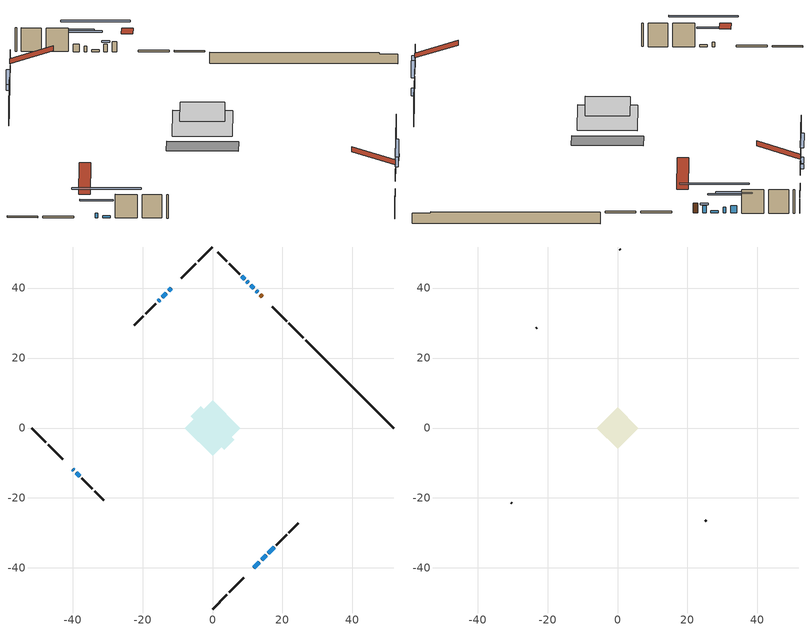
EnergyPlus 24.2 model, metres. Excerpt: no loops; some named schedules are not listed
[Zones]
conditioned space
 floor adiabatic (AdiabaticFloorConstruction): -7.97,0 0,7.97 7.97,0 0,-7.97 z3.05
 floor foundation (Slab1 construction): -6.28,3.32 -3.32,6.28 6.28,-3.32 3.32,-6.28 z-1.74
 wall outside (RimJoist1 construction): 0,-51.75 4.12,-47.63 / -51.75,0 -47.63,-4.12 / 0,51.75 -4.12,47.63 / 25.98,25.77 21.86,29.88 z0.61:0.91
 wall outside (RimJoist2 construction): 4.78,-46.97 8.92,-42.83 / -46.97,-4.78 -42.83,-8.92 / -4.78,46.97 -8.92,42.83 / 21.21,30.54 17.06,34.68 z0.61:0.91
 wall outside (AdiabaticWallConstruction 1): 14.22,37.53 13.62,38.13 z0.61:2.64
 wall outside (AdiabaticWallConstruction): 12.96,38.78 12.5,39.25 z0.61:2.14; 11.76,-39.99 13.4,-38.35 / 9.18,42.57 8.39,43.36 z0.61:2.13; -39.99,-11.76 -39.61,-12.14 z0.61:1.53; 14.05,-37.7 15.35,-36.4 / -15.09,36.66 -15.52,36.23 z0.61:2.64; 11.84,39.91 10.87,40.88 / -38.95,-12.79 -37.98,-13.77 z0.61:1.02; -11.76,39.99 -12.55,39.2 / 16,-35.75 17.58,-34.16 z0.61:1.73; -13.21,38.54 -14.43,37.32 z0.61:1.93; 10.21,41.54 9.83,41.92 z0.61:1.75
 wall outside (Wall1 construction): 18.24,-33.51 21.18,-30.56 / -37.33,-14.42 -34.38,-17.37 / -16.18,35.57 -19.12,32.63 / 7.73,44.02 4.79,46.96 z0.61:5.49
 wall outside (Wall2 construction): 21.84,-29.91 24.49,-27.25 / -33.72,-18.02 -31.07,-20.68 / -19.78,31.97 -22.43,29.32 / 4.13,47.62 1.48,50.27 z0.61:5.49
 wall foundation (FoundationWall1 construction): 26.64,25.11,-1.74 26.64,25.11,0.61 49.24,2.51,0.61 49.24,2.51,0.3 51.75,0,0.3 51.75,0,-1.74
 window (WindowConstruction): 12.96,38.78 12.5,39.25 z0.61:2.13
 window (WindowConstruction 7): 11.76,-39.99 13.4,-38.35 z0.61:2.13
 window (WindowConstruction 8): -39.99,-11.76 -39.61,-12.14 z0.61:1.52
 window (WindowConstruction 9): 14.05,-37.7 15.35,-36.4 z0.61:2.64
 window (WindowConstruction 10): 11.84,39.91 10.87,40.88 z0.61:1.02
 window (WindowConstruction 11): -38.95,-12.8 -37.98,-13.77 z0.61:1.02
 window (WindowConstruction 1): -11.76,39.99 -12.55,39.2 z0.61:1.73
 window (WindowConstruction 2): -13.21,38.54 -14.43,37.32 z0.61:1.93
 window (WindowConstruction 3): 16,-35.75 17.58,-34.16 z0.61:1.73
 window (WindowConstruction 4): 10.21,41.54 9.83,41.91 z0.61:1.75
 window (WindowConstruction 5): 9.18,42.57 8.39,43.36 z0.61:2.13
 window (WindowConstruction 6): -15.09,36.66 -15.52,36.23 z0.61:2.64
 door (Door): 14.22,37.53 13.62,38.13 z0.61:2.64
 ceiling adiabatic (AdiabaticFloorConstruction): 0,-7.97 7.97,0 0,7.97 -7.97,0 z3.05
attic - vented
 floor to conditioned space (Floor1 construction Reversed): -5.96,0 0,5.96 5.96,0 0,-5.96 z5.49
 wall outside (Wall3 construction): 25.15,-26.6 25.31,-26.43 / -30.42,-21.33 -30.25,-21.5 / -23.09,28.66 -23.25,28.5 / 0.82,50.93 0.66,51.09 z0.61:5.49
 roof outside (Roof1 construction): 11.1,-40.64,5.49 5.3,-34.84,8.22 3.77,-36.37,8.22 9.57,-42.17,5.49; -40.64,-11.1,5.49 -34.84,-5.3,8.22 -36.37,-3.77,8.22 -42.17,-9.57,5.49; -11.1,40.64,5.49 -5.3,34.84,8.22 -3.77,36.37,8.22 -9.57,42.17,5.49; 14.88,36.87,5.49 9.07,31.07,8.22 10.6,29.54,8.22 16.41,35.34,5.49
shading: 12.17,39.58 13.29,38.46 13.72,38.89 12.6,40.01 z2.59; 15.44,-36.3 9.71,-42.04 10.14,-42.47 15.88,-36.73 z5.03; -37.56,-14.19 -42.04,-9.71 -42.47,-10.14 -37.99,-14.62 z4.42; 17.39,-34.35 12,-39.75 12.43,-40.18 17.83,-34.78 z5.54; 6.73,45.02 15.97,35.77 16.41,36.2 7.16,45.45 z6.86; -33.85,-17.9 -43.09,-8.66 -43.52,-9.09 -34.28,-18.33 z6.86; -12.88,38.87 -11.44,40.31 -11.87,40.74 -13.31,39.3 z2.19; -14.76,36.99 -12.88,38.86 -13.31,39.3 -15.19,37.42 z2.39; 17.91,-33.84 15.68,-36.07 16.11,-36.5 18.34,-34.27 z2.19; 7.78,43.96 12.26,39.49 12.69,39.92 8.22,44.39 z4.65; 6.34,45.41 11.23,40.52 11.66,40.95 6.77,45.84 z5.03; -17.57,34.18 -13.04,38.71 -13.47,39.14 -18,34.61 z5.54
[Building]
Building 1: Terrain=Suburbs
[Site:Location]
Montreal Intl AP_QC: Latitude {deg}=45.47; Longitude {deg}=-73.74; Time Zone {hr}=-5; Elevation {m}=36; Keep Site Location Information=Yes
[Site:GroundTemperature:Shallow]
2.07863, -0.316383, -0.508184, 0.628371, 5.19101, 9.73239, 13.6695, 16.1636, 16.3755, 14.347, 10.5102, 6.10817
[Site:WaterMainsTemperature]
Calculation Method=Schedule; Temperature Schedule=mains temperature schedule
[Material] Roughness=Rough; Thermal Absorptance=0.9
Name | Thickness {m} | Conductivity {W/m-K} | Density {kg/m3} | Specific Heat {J/kg-K} | Solar Absorptance | Visible Absorptance
asphalt or fiberglass shingles | 0.00635 | 0.162714 | 1121.4 | 1465.45 | 0.4 | 0.4
ceiling loosefill ins | 0.169333 | 0.0480833 | 16.02 | 1046.75 | 0.7 | 0.7
ceiling stud and cavity | 0.1397 | 0.0769517 | 65.682 | 1177.47 | 0.7 | 0.7
concrete 4.0 in. | 0.1016 | 1.803125 | 2242.8 | 837.4 | 0.7 | 0.7
concrete 8.0 in. | 0.2032 | 1.803125 | 2242.8 | 837.4 | 0.7 | 0.7
door material | 0.04445 | 0.0451087 | 512.64 | 1214.23 | 0.7 | 0.7
exterior vertical ins | 0.0203957 | 0.029427 | 32.04 | 1214.23 | 0.7 | 0.7
floor covering | 0.0127 | 0.0433444 | 54.468 | 1339.84 | 0.6 | 0.6
floor rigid ins; wall rigid ins 1 | 0.512978 | 0.029427 | 32.04 | 1214.23 | 0.7 | 0.7
floor stud and cavity | 0.1397 | 1.75129 | 37.0049 | 1207.88 | 0.7 | 0.7
furniture material conditioned space 1 | 0.1524 | 0.115458 | 640.8 | 1214.23 | 0.6 | 0.6
gypsum board | 0.0127 | 0.160291 | 801 | 837.4 | 0.6 | 0.6
gypsum board 1 | 0.0127 | 0.160291 | 801 | 837.4 | 0.7 | 0.7
osb sheathing 0.5 in. | 0.0127 | 0.115458 | 512.64 | 1214.23 | 0.7 | 0.7
osb sheathing 0.75 in. | 0.01905 | 0.115458 | 512.64 | 1214.23 | 0.7 | 0.7
osb sheathing 2.0 in. | 0.0508 | 0.115458 | 512.64 | 1214.23 | 0.7 | 0.7
rim joist rigid ins; wall rigid ins | 0.051816 | 0.029427 | 32.04 | 1214.23 | 0.7 | 0.7
rim joist stud and cavity | 0.0508 | 0.0406006 | 125.044 | 1163.47 | 0.6 | 0.6
rim joist stud and cavity 1 | 0.0508 | 0.0402607 | 125.044 | 1163.47 | 0.6 | 0.6
wall stud and cavity | 0.1397 | 0.221619 | 139.0536 | 1170.24 | 0.7 | 0.7
wall stud and cavity 1 | 0.1397 | 0.22224 | 139.0536 | 1170.24 | 0.7 | 0.7
wall stud and cavity 2 | 0.0889 | 6.9971 | 50.32683 | 1063.81 | 0.6 | 0.6
wall stud and cavity 3 | 0.0889 | 0.380278 | 52.3479 | 1209.89 | 0.7 | 0.7
wall stud and cavity 4 | 0.0889 | 0.391764 | 83.0341 | 1211.67 | 0.7 | 0.7
wood siding | 0.0254 | 0.102417 | 544.68 | 1172.36 | 0.4 | 0.4
wood siding 1 | 0.00254 | 0.102417 | 544.68 | 1172.36 | 0.4 | 0.4
wood siding 2; wood siding 3; wood siding 4 | 0.0254 | 0.102417 | 544.68 | 1172.36 | 0.7 | 0.7
[WindowMaterial:SimpleGlazingSystem]
Name | U-Factor {W/m2-K} | Solar Heat Gain Coefficient
WindowMaterial | 1.8374 | 0.37
WindowMaterial 1 | 1.76643 | 0.39
WindowMaterial 2 | 1.6875 | 0.42
WindowMaterial 3 | 1.93052 | 0.33
WindowMaterial 4 | 1.726112 | 0.4
WindowMaterial 5 | 2.14288 | 0.27
WindowMaterial 6 | 1.64321 | 0.43
WindowMaterial 7 | 1.95948 | 0.32
WindowMaterial 8 | 1.79879 | 0.39
WindowMaterial 9 | 2.01512 | 0.31
[Construction]
AdiabaticFloorConstruction: floor stud and cavity, floor rigid ins, osb sheathing 0.75 in., floor covering
AdiabaticWallConstruction: wood siding 3, wall rigid ins 1, wall stud and cavity 3, gypsum board
AdiabaticWallConstruction 1: wood siding 4, wall rigid ins 1, wall stud and cavity 3, gypsum board
Door: door material
Floor1 construction Reversed: gypsum board, ceiling stud and cavity, ceiling loosefill ins
FoundationWall1 construction: concrete 8.0 in., gypsum board 1
furniture construction conditioned space 1: furniture material conditioned space 1
PartitionWallConstruction: gypsum board, wall stud and cavity 4, gypsum board
RimJoist1 construction: wood siding 2, rim joist rigid ins, osb sheathing 2.0 in., rim joist stud and cavity
RimJoist2 construction: wood siding 2, rim joist rigid ins, osb sheathing 2.0 in., rim joist stud and cavity 1
Roof1 construction: asphalt or fiberglass shingles
Slab1 construction: concrete 4.0 in.
Wall1 construction: wood siding, wall rigid ins, osb sheathing 0.5 in., wall stud and cavity, gypsum board
Wall2 construction: wood siding, wall rigid ins, osb sheathing 0.5 in., wall stud and cavity 1, gypsum board
Wall3 construction: wood siding 1, wall stud and cavity 2
WindowConstruction: WindowMaterial
WindowConstruction 1; WindowConstruction 3: WindowMaterial 1
WindowConstruction 10; WindowConstruction 11: WindowMaterial 9
WindowConstruction 2: WindowMaterial 2
WindowConstruction 4: WindowMaterial 3
WindowConstruction 5: WindowMaterial 4
WindowConstruction 6: WindowMaterial 5
WindowConstruction 7: WindowMaterial 6
WindowConstruction 8: WindowMaterial 7
WindowConstruction 9: WindowMaterial 8
[Zone] Multiplier=1; Part of Total Floor Area=Yes
Name | Volume {m3}
attic - vented | 31.5442
conditioned space | 457.4
[Space]
Name | Zone | Volume {m3}
attic - vented 1 | attic - vented | 31.5442
conditioned space 1 | conditioned space | 457.4
[ZoneInfiltration:EffectiveLeakageArea]
infil attic - vented 1: Zone or Space=attic - vented 1; Schedule=Always On Discrete; Effective Air Leakage Area {cm2}=2840.8; Stack Coefficient=0.000529387; Wind Coefficient=1.55456e-05
[ZoneMixing]
whole house fan mix: Zone or Space=attic - vented; Schedule=Always On Continuous; Design Flow Rate Calculation Method=Flow/Zone; Design Flow Rate {m3/s}=0; Source Zone or Space=conditioned space
[SurfaceProperty:ExposedFoundationPerimeter]
Slab1: Exposed Perimeter Calculation Method=TotalExposedPerimeter; Total Exposed Perimeter {m}=35.51
[InternalMass] Zone or ZoneList=conditioned space; Space or SpaceList=conditioned space 1
Name | Construction | Surface Area {m2}
furniture mass conditioned space 1 | furniture construction conditioned space 1 | 73.612
partition wall mass | PartitionWallConstruction | 184.03
[Lights]
interior lighting: Zone or ZoneList or Space or SpaceList=conditioned space 1; Schedule=interior lighting schedule; Design Level Calculation Method=LightingLevel; Lighting Level {W}=343.2; Return Air Fraction=0; Fraction Radiant=0.6; Fraction Visible=0.2; Fraction Replaceable=1
[People]
occupants: Zone or ZoneList or Space or SpaceList=conditioned space 1; Number of People Schedule=occupants schedule; Number of People Calculation Method=People; Number of People=3; Fraction Radiant=0.314171; Sensible Heat Fraction=0.56303; Activity Level Schedule=occupants activity schedule; Carbon Dioxide Generation Rate {m3/s-W}=0; Enable ASHRAE 55 Comfort Warnings=No; Mean Radiant Temperature Calculation Type=EnclosureAveraged
[ElectricEquipment] Zone or ZoneList or Space or SpaceList=conditioned space 1; Design Level Calculation Method=EquipmentLevel
Name | Schedule | Design Level {W} | Fraction Latent | Fraction Radiant | Fraction Lost
clothes dryer | clothes dryer schedule | 140.772 | 0.015 | 0.081 | 0.85
clothes washer | clothes washer schedule | 32.1985 | 0.03 | 0.162 | 0.7
cooking range | cooking range schedule | 215.147 | 0.08 | 0.432 | 0.2
dishwasher | dishwasher schedule | 66.8632 | 0.3 | 0.18 | 0.4
fridge | fridge schedule | 72.9452 | 0 | 0.6 | 0
mech vent bath fan 0 | mech vent bath fan 0 schedule | 50.2 | 0 | 0 | 1
mech vent house fan | mech vent house fan schedule | 18.16 | 0 | 0 | 0.5
mech vent house fan cfis | mech vent house fan cfis schedule | 0 | 0 | 0 | 0
mech vent range fan 0 | mech vent range fan 0 schedule | 57 | 0 | 0 | 1
misc plug loads | misc plug loads schedule | 494.7 | 0.045 | 0.513 | 0.1
whole house fan | Always On Discrete | 0 | 0 | 0 | 1
[OtherEquipment] Zone or ZoneList or Space or SpaceList=conditioned space 1; Design Level Calculation Method=EquipmentLevel
Name | Fuel Type | Schedule | Design Level {W} | Fraction Latent | Fraction Radiant | Fraction Lost
clothes dryer 1 | Electricity | clothes dryer schedule | 0 | 0.015 | 0.081 | 0.85
cooking range 1 | Electricity | cooking range schedule | 0 | 0.08 | 0.432 | 0.2
general water use latent | None | general water use schedule | 62.594 | 1 | 0 | 0
general water use sensible | None | general water use schedule | -61.6891 | 0 | 0.6 | 0
mech vent house fan latent load | None | Always On Discrete | 0 | 1 | 0 | 0
mech vent house fan sensible load | None | Always On Discrete | 0 | 0 | 0 | 0
water heater energy adjustment1 | Electricity | Always On Discrete | 0.01 | 0 | 0 | 1
[ZoneInfiltration:DesignFlowRate] Zone or ZoneList or Space or SpaceList=conditioned space 1; Schedule=Always On Discrete; Design Flow Rate Calculation Method=Flow/Zone; Design Flow Rate {m3/s}=0
infil flow; natural vent flow; whole house fan flow
[Foundation:Kiva]
Foundation Kiva 1: Initial Indoor Air Temperature {C}=18; Wall Height Above Grade {m}=0.609996; Wall Depth Below Slab {m}=0.2032; Custom Block Material Name 1=exterior vertical ins; Custom Block Depth 1 {m}=2.350008; Custom Block X Position 1 {m}=0.2159; Custom Block Z Position 1 {m}=0
[Foundation:Kiva:Settings]
Soil Conductivity {W/m-K}=0.849921; Soil Density {kg/m3}=1842.3; Soil Specific Heat {J/kg-K}=418.7; Ground Solar Absorptivity=0.9; Ground Thermal Absorptivity=0.9; Ground Surface Roughness {m}=0.03; Far-Field Width {m}=40; Deep-Ground Boundary Condition=ZeroFlux; Deep-Ground Depth {m}=40; Minimum Cell Dimension {m}=0.2; Maximum Cell Growth Coefficient=3; Simulation Timestep=Timestep
[Exterior:Lights]
exterior lighting: Schedule=exterior lighting schedule; Design Level {W}=75.6
[Schedule:Constant]
Name | Hourly Value
Always On Continuous; mech vent house fan schedule; mech vent house fan cfis schedule; Always On Discrete | 1
occupants activity schedule | 117.228
fridge schedule | 0
[Schedule:Week:Daily]
interior lighting schedule Week Rule - Jan1-Jan27: interior lighting schedule day, interior lighting schedule day, interior lighting schedule day, interior lighting schedule day, interior lighting schedule day, interior lighting schedule day, interior lighting schedule day, interior lighting schedule default day, interior lighting schedule default day, interior lighting schedule default day, interior lighting schedule default day, interior lighting schedule default day
interior lighting schedule Week Rule - Jan28-Feb3: interior lighting schedule day, interior lighting schedule day, interior lighting schedule day, interior lighting schedule day, interior lighting schedule day 1, interior lighting schedule day 1, interior lighting schedule day 1, interior lighting schedule default day, interior lighting schedule default day, interior lighting schedule default day, interior lighting schedule default day, interior lighting schedule default day
interior lighting schedule Week Rule - Feb4-Feb24: interior lighting schedule day 1, interior lighting schedule day 1, interior lighting schedule day 1, interior lighting schedule day 1, interior lighting schedule day 1, interior lighting schedule day 1, interior lighting schedule day 1, interior lighting schedule default day, interior lighting schedule default day, interior lighting schedule default day, interior lighting schedule default day, interior lighting schedule default day
interior lighting schedule Week Rule - Feb25-Mar3: interior lighting schedule day 1, interior lighting schedule day 1, interior lighting schedule day 1, interior lighting schedule day 1, interior lighting schedule day 2, interior lighting schedule day 2, interior lighting schedule day 2, interior lighting schedule default day, interior lighting schedule default day, interior lighting schedule default day, interior lighting schedule default day, interior lighting schedule default day
interior lighting schedule Week Rule - Mar4-Mar31: interior lighting schedule day 2, interior lighting schedule day 2, interior lighting schedule day 2, interior lighting schedule day 2, interior lighting schedule day 2, interior lighting schedule day 2, interior lighting schedule day 2, interior lighting schedule default day, interior lighting schedule default day, interior lighting schedule default day, interior lighting schedule default day, interior lighting schedule default day
interior lighting schedule Week Rule - Apr1-Apr28: interior lighting schedule day 3, interior lighting schedule day 3, interior lighting schedule day 3, interior lighting schedule day 3, interior lighting schedule day 3, interior lighting schedule day 3, interior lighting schedule day 3, interior lighting schedule default day, interior lighting schedule default day, interior lighting schedule default day, interior lighting schedule default day, interior lighting schedule default day
interior lighting schedule Week Rule - Apr29-May5: interior lighting schedule day 3, interior lighting schedule day 3, interior lighting schedule day 4, interior lighting schedule day 4, interior lighting schedule day 4, interior lighting schedule day 4, interior lighting schedule day 4, interior lighting schedule default day, interior lighting schedule default day, interior lighting schedule default day, interior lighting schedule default day, interior lighting schedule default day
interior lighting schedule Week Rule - May6-May26: interior lighting schedule day 4, interior lighting schedule day 4, interior lighting schedule day 4, interior lighting schedule day 4, interior lighting schedule day 4, interior lighting schedule day 4, interior lighting schedule day 4, interior lighting schedule default day, interior lighting schedule default day, interior lighting schedule default day, interior lighting schedule default day, interior lighting schedule default day
interior lighting schedule Week Rule - May27-Jun2: interior lighting schedule day 4, interior lighting schedule day 4, interior lighting schedule day 4, interior lighting schedule day 4, interior lighting schedule day 4, interior lighting schedule day 5, interior lighting schedule day 5, interior lighting schedule default day, interior lighting schedule default day, interior lighting schedule default day, interior lighting schedule default day, interior lighting schedule default day
interior lighting schedule Week Rule - Jun3-Jun30: interior lighting schedule day 5, interior lighting schedule day 5, interior lighting schedule day 5, interior lighting schedule day 5, interior lighting schedule day 5, interior lighting schedule day 5, interior lighting schedule day 5, interior lighting schedule default day, interior lighting schedule default day, interior lighting schedule default day, interior lighting schedule default day, interior lighting schedule default day
interior lighting schedule Week Rule - Jul1-Jul28: interior lighting schedule day 6, interior lighting schedule day 6, interior lighting schedule day 6, interior lighting schedule day 6, interior lighting schedule day 6, interior lighting schedule day 6, interior lighting schedule day 6, interior lighting schedule default day, interior lighting schedule default day, interior lighting schedule default day, interior lighting schedule default day, interior lighting schedule default day
interior lighting schedule Week Rule - Jul29-Aug4: interior lighting schedule day 6, interior lighting schedule day 6, interior lighting schedule day 6, interior lighting schedule day 7, interior lighting schedule day 7, interior lighting schedule day 7, interior lighting schedule day 7, interior lighting schedule default day, interior lighting schedule default day, interior lighting schedule default day, interior lighting schedule default day, interior lighting schedule default day
interior lighting schedule Week Rule - Aug5-Aug25: interior lighting schedule day 7, interior lighting schedule day 7, interior lighting schedule day 7, interior lighting schedule day 7, interior lighting schedule day 7, interior lighting schedule day 7, interior lighting schedule day 7, interior lighting schedule default day, interior lighting schedule default day, interior lighting schedule default day, interior lighting schedule default day, interior lighting schedule default day
interior lighting schedule Week Rule - Aug26-Sep1: interior lighting schedule day 7, interior lighting schedule day 7, interior lighting schedule day 7, interior lighting schedule day 7, interior lighting schedule day 7, interior lighting schedule day 7, interior lighting schedule day 8, interior lighting schedule default day, interior lighting schedule default day, interior lighting schedule default day, interior lighting schedule default day, interior lighting schedule default day
interior lighting schedule Week Rule - Sep2-Sep29: interior lighting schedule day 8, interior lighting schedule day 8, interior lighting schedule day 8, interior lighting schedule day 8, interior lighting schedule day 8, interior lighting schedule day 8, interior lighting schedule day 8, interior lighting schedule default day, interior lighting schedule default day, interior lighting schedule default day, interior lighting schedule default day, interior lighting schedule default day
interior lighting schedule Week Rule - Sep30-Oct6: interior lighting schedule day 8, interior lighting schedule day 9, interior lighting schedule day 9, interior lighting schedule day 9, interior lighting schedule day 9, interior lighting schedule day 9, interior lighting schedule day 9, interior lighting schedule default day, interior lighting schedule default day, interior lighting schedule default day, interior lighting schedule default day, interior lighting schedule default day
interior lighting schedule Week Rule - Oct7-Oct27: interior lighting schedule day 9, interior lighting schedule day 9, interior lighting schedule day 9, interior lighting schedule day 9, interior lighting schedule day 9, interior lighting schedule day 9, interior lighting schedule day 9, interior lighting schedule default day, interior lighting schedule default day, interior lighting schedule default day, interior lighting schedule default day, interior lighting schedule default day
interior lighting schedule Week Rule - Oct28-Nov3: interior lighting schedule day 9, interior lighting schedule day 9, interior lighting schedule day 9, interior lighting schedule day 9, interior lighting schedule day 10, interior lighting schedule day 10, interior lighting schedule day 10, interior lighting schedule default day, interior lighting schedule default day, interior lighting schedule default day, interior lighting schedule default day, interior lighting schedule default day
interior lighting schedule Week Rule - Nov4-Nov24: interior lighting schedule day 10, interior lighting schedule day 10, interior lighting schedule day 10, interior lighting schedule day 10, interior lighting schedule day 10, interior lighting schedule day 10, interior lighting schedule day 10, interior lighting schedule default day, interior lighting schedule default day, interior lighting schedule default day, interior lighting schedule default day, interior lighting schedule default day
interior lighting schedule Week Rule - Nov25-Dec1: interior lighting schedule day 10, interior lighting schedule day 10, interior lighting schedule day 10, interior lighting schedule day 10, interior lighting schedule day 10, interior lighting schedule day 10, interior lighting schedule day 11, interior lighting schedule default day, interior lighting schedule default day, interior lighting schedule default day, interior lighting schedule default day, interior lighting schedule default day
interior lighting schedule Week Rule - Dec2-Dec31: interior lighting schedule day 11, interior lighting schedule day 11, interior lighting schedule day 11, interior lighting schedule day 11, interior lighting schedule day 11, interior lighting schedule day 11, interior lighting schedule day 11, interior lighting schedule default day, interior lighting schedule default day, interior lighting schedule default day, interior lighting schedule default day, interior lighting schedule default day
occupants schedule Week Rule - Jan1-Dec31: occupants schedule day, occupants schedule day, occupants schedule day, occupants schedule day, occupants schedule day, occupants schedule day, occupants schedule day, occupants schedule default day, occupants schedule default day, occupants schedule default day, occupants schedule default day, occupants schedule default day
clothes dryer schedule Week Rule - Jan1-Dec31: clothes dryer schedule day, clothes dryer schedule day, clothes dryer schedule day, clothes dryer schedule day, clothes dryer schedule day, clothes dryer schedule day, clothes dryer schedule day, clothes dryer schedule default day, clothes dryer schedule default day, clothes dryer schedule default day, clothes dryer schedule default day, clothes dryer schedule default day
clothes washer schedule Week Rule - Jan1-Dec31: clothes washer schedule day, clothes washer schedule day, clothes washer schedule day, clothes washer schedule day, clothes washer schedule day, clothes washer schedule day, clothes washer schedule day, clothes washer schedule default day, clothes washer schedule default day, clothes washer schedule default day, clothes washer schedule default day, clothes washer schedule default day
cooking range schedule Week Rule - Jan1-Dec31: cooking range schedule day, cooking range schedule day, cooking range schedule day, cooking range schedule day, cooking range schedule day, cooking range schedule day, cooking range schedule day, cooking range schedule default day, cooking range schedule default day, cooking range schedule default day, cooking range schedule default day, cooking range schedule default day
dishwasher schedule Week Rule - Jan1-Dec31: dishwasher schedule day, dishwasher schedule day, dishwasher schedule day, dishwasher schedule day, dishwasher schedule day, dishwasher schedule day, dishwasher schedule day, dishwasher schedule default day, dishwasher schedule default day, dishwasher schedule default day, dishwasher schedule default day, dishwasher schedule default day
mech vent bath fan 0 schedule Week Rule - Jan1-Dec31: mech vent bath fan 0 schedule day, mech vent bath fan 0 schedule day, mech vent bath fan 0 schedule day, mech vent bath fan 0 schedule day, mech vent bath fan 0 schedule day, mech vent bath fan 0 schedule day, mech vent bath fan 0 schedule day, mech vent bath fan 0 schedule default day, mech vent bath fan 0 schedule default day, mech vent bath fan 0 schedule default day, mech vent bath fan 0 schedule default day, mech vent bath fan 0 schedule default day
mech vent range fan 0 schedule Week Rule - Jan1-Dec31: mech vent range fan 0 schedule day, mech vent range fan 0 schedule day, mech vent range fan 0 schedule day, mech vent range fan 0 schedule day, mech vent range fan 0 schedule day, mech vent range fan 0 schedule day, mech vent range fan 0 schedule day, mech vent range fan 0 schedule default day, mech vent range fan 0 schedule default day, mech vent range fan 0 schedule default day, mech vent range fan 0 schedule default day, mech vent range fan 0 schedule default day
misc plug loads schedule Week Rule - Jan1-Dec31: misc plug loads schedule day, misc plug loads schedule day, misc plug loads schedule day, misc plug loads schedule day, misc plug loads schedule day, misc plug loads schedule day, misc plug loads schedule day, misc plug loads schedule default day, misc plug loads schedule default day, misc plug loads schedule default day, misc plug loads schedule default day, misc plug loads schedule default day
general water use schedule Week Rule - Jan1-Dec31: general water use schedule day, general water use schedule day, general water use schedule day, general water use schedule day, general water use schedule day, general water use schedule day, general water use schedule day, general water use schedule default day, general water use schedule default day, general water use schedule default day, general water use schedule default day, general water use schedule default day
exterior lighting schedule Week Rule - Jan1-Jan27: exterior lighting schedule day, exterior lighting schedule day, exterior lighting schedule day, exterior lighting schedule day, exterior lighting schedule day, exterior lighting schedule day, exterior lighting schedule day, exterior lighting schedule default day, exterior lighting schedule default day, exterior lighting schedule default day, exterior lighting schedule default day, exterior lighting schedule default day
exterior lighting schedule Week Rule - Jan28-Feb3: exterior lighting schedule day, exterior lighting schedule day, exterior lighting schedule day, exterior lighting schedule day, exterior lighting schedule day 1, exterior lighting schedule day 1, exterior lighting schedule day 1, exterior lighting schedule default day, exterior lighting schedule default day, exterior lighting schedule default day, exterior lighting schedule default day, exterior lighting schedule default day
exterior lighting schedule Week Rule - Feb4-Feb24: exterior lighting schedule day 1, exterior lighting schedule day 1, exterior lighting schedule day 1, exterior lighting schedule day 1, exterior lighting schedule day 1, exterior lighting schedule day 1, exterior lighting schedule day 1, exterior lighting schedule default day, exterior lighting schedule default day, exterior lighting schedule default day, exterior lighting schedule default day, exterior lighting schedule default day
exterior lighting schedule Week Rule - Feb25-Mar3: exterior lighting schedule day 1, exterior lighting schedule day 1, exterior lighting schedule day 1, exterior lighting schedule day 1, exterior lighting schedule day 2, exterior lighting schedule day 2, exterior lighting schedule day 2, exterior lighting schedule default day, exterior lighting schedule default day, exterior lighting schedule default day, exterior lighting schedule default day, exterior lighting schedule default day
exterior lighting schedule Week Rule - Mar4-Mar31: exterior lighting schedule day 2, exterior lighting schedule day 2, exterior lighting schedule day 2, exterior lighting schedule day 2, exterior lighting schedule day 2, exterior lighting schedule day 2, exterior lighting schedule day 2, exterior lighting schedule default day, exterior lighting schedule default day, exterior lighting schedule default day, exterior lighting schedule default day, exterior lighting schedule default day
exterior lighting schedule Week Rule - Apr1-Apr28: exterior lighting schedule day 3, exterior lighting schedule day 3, exterior lighting schedule day 3, exterior lighting schedule day 3, exterior lighting schedule day 3, exterior lighting schedule day 3, exterior lighting schedule day 3, exterior lighting schedule default day, exterior lighting schedule default day, exterior lighting schedule default day, exterior lighting schedule default day, exterior lighting schedule default day
exterior lighting schedule Week Rule - Apr29-May5: exterior lighting schedule day 3, exterior lighting schedule day 3, exterior lighting schedule day 4, exterior lighting schedule day 4, exterior lighting schedule day 4, exterior lighting schedule day 4, exterior lighting schedule day 4, exterior lighting schedule default day, exterior lighting schedule default day, exterior lighting schedule default day, exterior lighting schedule default day, exterior lighting schedule default day
exterior lighting schedule Week Rule - May6-May26: exterior lighting schedule day 4, exterior lighting schedule day 4, exterior lighting schedule day 4, exterior lighting schedule day 4, exterior lighting schedule day 4, exterior lighting schedule day 4, exterior lighting schedule day 4, exterior lighting schedule default day, exterior lighting schedule default day, exterior lighting schedule default day, exterior lighting schedule default day, exterior lighting schedule default day
exterior lighting schedule Week Rule - May27-Jun2: exterior lighting schedule day 4, exterior lighting schedule day 4, exterior lighting schedule day 4, exterior lighting schedule day 4, exterior lighting schedule day 4, exterior lighting schedule day 5, exterior lighting schedule day 5, exterior lighting schedule default day, exterior lighting schedule default day, exterior lighting schedule default day, exterior lighting schedule default day, exterior lighting schedule default day
exterior lighting schedule Week Rule - Jun3-Jun30: exterior lighting schedule day 5, exterior lighting schedule day 5, exterior lighting schedule day 5, exterior lighting schedule day 5, exterior lighting schedule day 5, exterior lighting schedule day 5, exterior lighting schedule day 5, exterior lighting schedule default day, exterior lighting schedule default day, exterior lighting schedule default day, exterior lighting schedule default day, exterior lighting schedule default day
exterior lighting schedule Week Rule - Jul1-Jul28: exterior lighting schedule day 6, exterior lighting schedule day 6, exterior lighting schedule day 6, exterior lighting schedule day 6, exterior lighting schedule day 6, exterior lighting schedule day 6, exterior lighting schedule day 6, exterior lighting schedule default day, exterior lighting schedule default day, exterior lighting schedule default day, exterior lighting schedule default day, exterior lighting schedule default day
exterior lighting schedule Week Rule - Jul29-Aug4: exterior lighting schedule day 6, exterior lighting schedule day 6, exterior lighting schedule day 6, exterior lighting schedule day 7, exterior lighting schedule day 7, exterior lighting schedule day 7, exterior lighting schedule day 7, exterior lighting schedule default day, exterior lighting schedule default day, exterior lighting schedule default day, exterior lighting schedule default day, exterior lighting schedule default day
exterior lighting schedule Week Rule - Aug5-Aug25: exterior lighting schedule day 7, exterior lighting schedule day 7, exterior lighting schedule day 7, exterior lighting schedule day 7, exterior lighting schedule day 7, exterior lighting schedule day 7, exterior lighting schedule day 7, exterior lighting schedule default day, exterior lighting schedule default day, exterior lighting schedule default day, exterior lighting schedule default day, exterior lighting schedule default day
exterior lighting schedule Week Rule - Aug26-Sep1: exterior lighting schedule day 7, exterior lighting schedule day 7, exterior lighting schedule day 7, exterior lighting schedule day 7, exterior lighting schedule day 7, exterior lighting schedule day 7, exterior lighting schedule day 8, exterior lighting schedule default day, exterior lighting schedule default day, exterior lighting schedule default day, exterior lighting schedule default day, exterior lighting schedule default day
exterior lighting schedule Week Rule - Sep2-Sep29: exterior lighting schedule day 8, exterior lighting schedule day 8, exterior lighting schedule day 8, exterior lighting schedule day 8, exterior lighting schedule day 8, exterior lighting schedule day 8, exterior lighting schedule day 8, exterior lighting schedule default day, exterior lighting schedule default day, exterior lighting schedule default day, exterior lighting schedule default day, exterior lighting schedule default day
exterior lighting schedule Week Rule - Sep30-Oct6: exterior lighting schedule day 8, exterior lighting schedule day 9, exterior lighting schedule day 9, exterior lighting schedule day 9, exterior lighting schedule day 9, exterior lighting schedule day 9, exterior lighting schedule day 9, exterior lighting schedule default day, exterior lighting schedule default day, exterior lighting schedule default day, exterior lighting schedule default day, exterior lighting schedule default day
exterior lighting schedule Week Rule - Oct7-Oct27: exterior lighting schedule day 9, exterior lighting schedule day 9, exterior lighting schedule day 9, exterior lighting schedule day 9, exterior lighting schedule day 9, exterior lighting schedule day 9, exterior lighting schedule day 9, exterior lighting schedule default day, exterior lighting schedule default day, exterior lighting schedule default day, exterior lighting schedule default day, exterior lighting schedule default day
[Schedule:Year]
interior lighting schedule: interior lighting schedule Week Rule - Jan1-Jan27, 1, 1, 1, 27, interior lighting schedule Week Rule - Jan28-Feb3, 1, 28, 2, 3, interior lighting schedule Week Rule - Feb4-Feb24, 2, 4, 2, 24, interior lighting schedule Week Rule - Feb25-Mar3, 2, 25, 3, 3, interior lighting schedule Week Rule - Mar4-Mar31, 3, 4, 3, 31, interior lighting schedule Week Rule - Apr1-Apr28, 4, 1, 4, 28, interior lighting schedule Week Rule - Apr29-May5, 4, 29, 5, 5, interior lighting schedule Week Rule - May6-May26, 5, 6, 5, 26, interior lighting schedule Week Rule - May27-Jun2, 5, 27, 6, 2, interior lighting schedule Week Rule - Jun3-Jun30, 6, 3, 6, 30, interior lighting schedule Week Rule - Jul1-Jul28, 7, 1, 7, 28, interior lighting schedule Week Rule - Jul29-Aug4, 7, 29, 8, 4, interior lighting schedule Week Rule - Aug5-Aug25, 8, 5, 8, 25, interior lighting schedule Week Rule - Aug26-Sep1, 8, 26, 9, 1, interior lighting schedule Week Rule - Sep2-Sep29, 9, 2, 9, 29, interior lighting schedule Week Rule - Sep30-Oct6, 9, 30, 10, 6, interior lighting schedule Week Rule - Oct7-Oct27, 10, 7, 10, 27, interior lighting schedule Week Rule - Oct28-Nov3, 10, 28, 11, 3, interior lighting schedule Week Rule - Nov4-Nov24, 11, 4, 11, 24, interior lighting schedule Week Rule - Nov25-Dec1, 11, 25, 12, 1, interior lighting schedule Week Rule - Dec2-Dec31, 12, 2, 12, 31
occupants schedule: occupants schedule Week Rule - Jan1-Dec31, 1, 1, 12, 31
clothes dryer schedule: clothes dryer schedule Week Rule - Jan1-Dec31, 1, 1, 12, 31
clothes washer schedule: clothes washer schedule Week Rule - Jan1-Dec31, 1, 1, 12, 31
cooking range schedule: cooking range schedule Week Rule - Jan1-Dec31, 1, 1, 12, 31
dishwasher schedule: dishwasher schedule Week Rule - Jan1-Dec31, 1, 1, 12, 31
mech vent bath fan 0 schedule: mech vent bath fan 0 schedule Week Rule - Jan1-Dec31, 1, 1, 12, 31
mech vent range fan 0 schedule: mech vent range fan 0 schedule Week Rule - Jan1-Dec31, 1, 1, 12, 31
misc plug loads schedule: misc plug loads schedule Week Rule - Jan1-Dec31, 1, 1, 12, 31
general water use schedule: general water use schedule Week Rule - Jan1-Dec31, 1, 1, 12, 31
exterior lighting schedule: exterior lighting schedule Week Rule - Jan1-Jan27, 1, 1, 1, 27, exterior lighting schedule Week Rule - Jan28-Feb3, 1, 28, 2, 3, exterior lighting schedule Week Rule - Feb4-Feb24, 2, 4, 2, 24, exterior lighting schedule Week Rule - Feb25-Mar3, 2, 25, 3, 3, exterior lighting schedule Week Rule - Mar4-Mar31, 3, 4, 3, 31, exterior lighting schedule Week Rule - Apr1-Apr28, 4, 1, 4, 28, exterior lighting schedule Week Rule - Apr29-May5, 4, 29, 5, 5, exterior lighting schedule Week Rule - May6-May26, 5, 6, 5, 26, exterior lighting schedule Week Rule - May27-Jun2, 5, 27, 6, 2, exterior lighting schedule Week Rule - Jun3-Jun30, 6, 3, 6, 30, exterior lighting schedule Week Rule - Jul1-Jul28, 7, 1, 7, 28, exterior lighting schedule Week Rule - Jul29-Aug4, 7, 29, 8, 4, exterior lighting schedule Week Rule - Aug5-Aug25, 8, 5, 8, 25, exterior lighting schedule Week Rule - Aug26-Sep1, 8, 26, 9, 1, exterior lighting schedule Week Rule - Sep2-Sep29, 9, 2, 9, 29, exterior lighting schedule Week Rule - Sep30-Oct6, 9, 30, 10, 6, exterior lighting schedule Week Rule - Oct7-Oct27, 10, 7, 10, 27, exterior lighting schedule Week Rule - Oct28-Nov3, 10, 28, 11, 3, exterior lighting schedule Week Rule - Nov4-Nov24, 11, 4, 11, 24, exterior lighting schedule Week Rule - Nov25-Dec1, 11, 25, 12, 1, exterior lighting schedule Week Rule - Dec2-Dec31, 12, 2, 12, 31
[Schedule:Compact]
mains temperature schedule: Through: 01/01, For: AllDays, Until: 24:00, 6.56833, Through: 01/02, For: AllDays, Until: 24:00, 6.48722, Through: 01/03, For: AllDays, Until: 24:00, 6.40722, Through: 01/04, For: AllDays, Until: 24:00, 6.32889, Through: 01/05, For: AllDays, Until: 24:00, 6.25167, Through: 01/06, For: AllDays, Until: 24:00, 6.17611, Through: 01/07, For: AllDays, Until: 24:00, 6.10222, Through: 01/08, For: AllDays, Until: 24:00, 6.02944, Through: 01/09, For: AllDays, Until: 24:00, 5.95833, Through: 01/10, For: AllDays, Until: 24:00, 5.88889, Through: 01/11, For: AllDays, Until: 24:00, 5.82056, Through: 01/12, For: AllDays, Until: 24:00, 5.75444, Through: 01/13, For: AllDays, Until: 24:00, 5.68944, Through: 01/14, For: AllDays, Until: 24:00, 5.62611, Through: 01/15, For: AllDays, Until: 24:00, 5.56444, Through: 01/16, For: AllDays, Until: 24:00, 5.50444, Through: 01/17, For: AllDays, Until: 24:00, 5.44611, Through: 01/18, For: AllDays, Until: 24:00, 5.38944, Through: 01/19, For: AllDays, Until: 24:00, 5.33389, Through: 01/20, For: AllDays, Until: 24:00, 5.28111, Through: 01/21, For: AllDays, Until: 24:00, 5.22944, Through: 01/22, For: AllDays, Until: 24:00, 5.17944, Through: 01/23, For: AllDays, Until: 24:00, 5.13111, Through: 01/24, For: AllDays, Until: 24:00, 5.085, Through: 01/25, For: AllDays, Until: 24:00, 5.04056, Through: 01/26, For: AllDays, Until: 24:00, 4.99778, Through: 01/27, For: AllDays, Until: 24:00, 4.95667, Through: 01/28, For: AllDays, Until: 24:00, 4.91778, Through: 01/29, For: AllDays, Until: 24:00, 4.88056, Through: 01/30, For: AllDays, Until: 24:00, 4.845, Through: 01/31, For: AllDays, Until: 24:00, 4.81167, Through: 02/01, For: AllDays, Until: 24:00, 4.77944, Through: 02/02, For: AllDays, Until: 24:00, 4.75, Through: 02/03, For: AllDays, Until: 24:00, 4.72167, Through: 02/04, For: AllDays, Until: 24:00, 4.69611, Through: 02/05, For: AllDays, Until: 24:00, 4.67167, Through: 02/06, For: AllDays, Until: 24:00, 4.64944, Through: 02/07, For: AllDays, Until: 24:00, 4.62889, Through: 02/08, For: AllDays, Until: 24:00, 4.61056, Through: 02/09, For: AllDays, Until: 24:00, 4.59389, Through: 02/10, For: AllDays, Until: 24:00, 4.57944, Through: 02/11, For: AllDays, Until: 24:00, 4.56667, Through: 02/12, For: AllDays, Until: 24:00, 4.55611, Through: 02/13, For: AllDays, Until: 24:00, 4.54722, Through: 02/14, For: AllDays, Until: 24:00, 4.54056, Through: 02/15, For: AllDays, Until: 24:00, 4.53556, Through: 02/16, For: AllDays, Until: 24:00, 4.53278, Through: 02/17, For: AllDays, Until: 24:00, 4.53167, Through: 02/18, For: AllDays, Until: 24:00, 4.53278, Through: 02/19, For: AllDays, Until: 24:00, 4.53556, Through: 02/20, For: AllDays, Until: 24:00, 4.54056, Through: 02/21, For: AllDays, Until: 24:00, 4.54722, Through: 02/22, For: AllDays, Until: 24:00, 4.55611, Through: 02/23, For: AllDays, Until: 24:00, 4.56667, Through: 02/24, For: AllDays, Until: 24:00, 4.57944, Through: 02/25, For: AllDays, Until: 24:00, 4.59389, Through: 02/26, For: AllDays, Until: 24:00, 4.61056, Through: 02/27, For: AllDays, Until: 24:00, 4.62889, Through: 02/28, For: AllDays, Until: 24:00, 4.64889, Through: 03/01, For: AllDays, Until: 24:00, 4.67111, Through: 03/02, For: AllDays, Until: 24:00, 4.69556, Through: 03/03, For: AllDays, Until: 24:00, 4.72167, Through: 03/04, For: AllDays, Until: 24:00, 4.74944, Through: 03/05, For: AllDays, Until: 24:00, 4.77944, Through: 03/06, For: AllDays, Until: 24:00, 4.81111, Through: 03/07, For: AllDays, Until: 24:00, 4.84444, Through: 03/08, For: AllDays, Until: 24:00, 4.88, Through: 03/09, For: AllDays, Until: 24:00, 4.91722, Through: 03/10, For: AllDays, Until: 24:00, 4.95611, Through: 03/11, For: AllDays, Until: 24:00, 4.99722, Through: 03/12, For: AllDays, Until: 24:00, 5.04, Through: 03/13, For: AllDays, Until: 24:00, 5.08444, Through: 03/14, For: AllDays, Until: 24:00, 5.13056, Through: 03/15, For: AllDays, Until: 24:00, 5.17889, Through: 03/16, For: AllDays, Until: 24:00, 5.22833, Through: 03/17, For: AllDays, Until: 24:00, 5.28, Through: 03/18, For: AllDays, Until: 24:00, 5.33333, Through: 03/19, For: AllDays, Until: 24:00, 5.38833, Through: 03/20, For: AllDays, Until: 24:00, 5.445, Through: 03/21, For: AllDays, Until: 24:00, 5.50333, Through: 03/22, For: AllDays, Until: 24:00, 5.56333, Through: 03/23, For: AllDays, Until: 24:00, 5.625, Through: 03/24, For: AllDays, Until: 24:00, 5.68833, Through: 03/25, For: AllDays, Until: 24:00, 5.75333, Through: 03/26, For: AllDays, Until: 24:00, 5.81944, Through: 03/27, For: AllDays, Until: 24:00, 5.88778, Through: 03/28, For: AllDays, Until: 24:00, 5.95722, Through: 03/29, For: AllDays, Until: 24:00, 6.02833, Through: 03/30, For: AllDays, Until: 24:00, 6.10111, Through: 03/31, For: AllDays, Until: 24:00, 6.175, Through: 04/01, For: AllDays, Until: 24:00, 6.25056, Through: 04/02, For: AllDays, Until: 24:00, 6.32778, Through: 04/03, For: AllDays, Until: 24:00, 6.40611, Through: 04/04, For: AllDays, Until: 24:00, 6.48556, Through: 04/05, For: AllDays, Until: 24:00, 6.56722, Through: 04/06, For: AllDays, Until: 24:00, 6.64944, Through: 04/07, For: AllDays, Until: 24:00, 6.73333, Through: 04/08, For: AllDays, Until: 24:00, 6.81833, Through: 04/09, For: AllDays, Until: 24:00, 6.905, Through: 04/10, For: AllDays, Until: 24:00, 6.99278, Through: 04/11, For: AllDays, Until: 24:00, 7.08111, Through: 04/12, For: AllDays, Until: 24:00, 7.17167, Through: 04/13, For: AllDays, Until: 24:00, 7.26278, Through: 04/14, For: AllDays, Until: 24:00, 7.355, Through: 04/15, For: AllDays, Until: 24:00, 7.44833, Through: 04/16, For: AllDays, Until: 24:00, 7.54278, Through: 04/17, For: AllDays, Until: 24:00, 7.63889, Through: 04/18, For: AllDays, Until: 24:00, 7.735, Through: 04/19, For: AllDays, Until: 24:00, 7.83278, Through: 04/20, For: AllDays, Until: 24:00, 7.93167, Through: 04/21, For: AllDays, Until: 24:00, 8.03111, Through: 04/22, For: AllDays, Until: 24:00, 8.13167, Through: 04/23, For: AllDays, Until: 24:00, 8.23278, Through: 04/24, For: AllDays, Until: 24:00, 8.335, Through: 04/25, For: AllDays, Until: 24:00, 8.43778, Through: 04/26, For: AllDays, Until: 24:00, 8.54167, Through: 04/27, For: AllDays, Until: 24:00, 8.64611, Through: 04/28, For: AllDays, Until: 24:00, 8.75167, Through: 04/29, For: AllDays, Until: 24:00, 8.85778, Through: 04/30, For: AllDays, Until: 24:00, 8.96444, Through: 05/01, For: AllDays, Until: 24:00, 9.07167, Through: 05/02, For: AllDays, Until: 24:00, 9.17944, Through: 05/03, For: AllDays, Until: 24:00, 9.28778, Through: 05/04, For: AllDays, Until: 24:00, 9.39667, Through: 05/05, For: AllDays, Until: 24:00, 9.50667, Through: 05/06, For: AllDays, Until: 24:00, 9.61667, Through: 05/07, For: AllDays, Until: 24:00, 9.72667, Through: 05/08, For: AllDays, Until: 24:00, 9.83778, Through: 05/09, For: AllDays, Until: 24:00, 9.94889, Through: 05/10, For: AllDays, Until: 24:00, 10.0606, Through: 05/11, For: AllDays, Until: 24:00, 10.1722, Through: 05/12, For: AllDays, Until: 24:00, 10.2844, Through: 05/13, For: AllDays, Until: 24:00, 10.3967, Through: 05/14, For: AllDays, Until: 24:00, 10.5094, Through: 05/15, For: AllDays, Until: 24:00, 10.6222, Through: 05/16, For: AllDays, Until: 24:00, 10.735, Through: 05/17, For: AllDays, Until: 24:00, 10.8478, Through: 05/18, For: AllDays, Until: 24:00, 10.9611, Through: 05/19, For: AllDays, Until: 24:00, 11.0744, Through: 05/20, For: AllDays, Until: 24:00, 11.1872, Through: 05/21, For: AllDays, Until: 24:00, 11.3006, Through: 05/22, For: AllDays, Until: 24:00, 11.4133, Through: 05/23, For: AllDays, Until: 24:00, 11.5267, Through: 05/24, For: AllDays, Until: 24:00, 11.6394, Through: 05/25, For: AllDays, Until: 24:00, 11.7522, Through: 05/26, For: AllDays, Until: 24:00, 11.8644, Through: 05/27, For: AllDays, Until: 24:00, 11.9767, Through: 05/28, For: AllDays, Until: 24:00, 12.0889, Through: 05/29, For: AllDays, Until: 24:00, 12.2006, Through: 05/30, For: AllDays, Until: 24:00, 12.3122, Through: 05/31, For: AllDays, Until: 24:00, 12.4228, Through: 06/01, For: AllDays, Until: 24:00, 12.5339, Through: 06/02, For: AllDays, Until: 24:00, 12.6439, Through: 06/03, For: AllDays, Until: 24:00, 12.7539, Through: 06/04, For: AllDays, Until: 24:00, 12.8628, Through: 06/05, For: AllDays, Until: 24:00, 12.9717, Through: 06/06, For: AllDays, Until: 24:00, 13.08, Through: 06/07, For: AllDays, Until: 24:00, 13.1878, Through: 06/08, For: AllDays, Until: 24:00, 13.2944, Through: 06/09, For: AllDays, Until: 24:00, 13.4011, Through: 06/10, For: AllDays, Until: 24:00, 13.5067, Through: 06/11, For: AllDays, Until: 24:00, 13.6117, Through: 06/12, For: AllDays, Until: 24:00, 13.7156, Through: 06/13, For: AllDays, Until: 24:00, 13.8194, Through: 06/14, For: AllDays, Until: 24:00, 13.9222, Through: 06/15, For: AllDays, Until: 24:00, 14.0239, Through: 06/16, For: AllDays, Until: 24:00, 14.125, Through: 06/17, For: AllDays, Until: 24:00, 14.225, Through: 06/18, For: AllDays, Until: 24:00, 14.3239, Through: 06/19, For: AllDays, Until: 24:00, 14.4222, Through: 06/20, For: AllDays, Until: 24:00, 14.5194, Through: 06/21, For: AllDays, Until: 24:00, 14.6156, Through: 06/22, For: AllDays, Until: 24:00, 14.7106, Through: 06/23, For: AllDays, Until: 24:00, 14.805, Through: 06/24, For: AllDays, Until: 24:00, 14.8978, Through: 06/25, For: AllDays, Until: 24:00, 14.9894, Through: 06/26, For: AllDays, Until: 24:00, 15.0806, Through: 06/27, For: AllDays, Until: 24:00, 15.17, Through: 06/28, For: AllDays, Until: 24:00, 15.2583, Through: 06/29, For: AllDays, Until: 24:00, 15.3456, Through: 06/30, For: AllDays, Until: 24:00, 15.4311, Through: 07/01, For: AllDays, Until: 24:00, 15.5161, Through: 07/02, For: AllDays, Until: 24:00, 15.5989, Through: 07/03, For: AllDays, Until: 24:00, 15.6811, Through: 07/04, For: AllDays, Until: 24:00, 15.7617, Through: 07/05, For: AllDays, Until: 24:00, 15.8411, Through: 07/06, For: AllDays, Until: 24:00, 15.9189, Through: 07/07, For: AllDays, Until: 24:00, 15.995, Through: 07/08, For: AllDays, Until: 24:00, 16.07, Through: 07/09, For: AllDays, Until: 24:00, 16.1433, Through: 07/10, For: AllDays, Until: 24:00, 16.2156, Through: 07/11, For: AllDays, Until: 24:00, 16.2861, Through: 07/12, For: AllDays, Until: 24:00, 16.355, Through: 07/13, For: AllDays, Until: 24:00, 16.4222, Through: 07/14, For: AllDays, Until: 24:00, 16.4878, Through: 07/15, For: AllDays, Until: 24:00, 16.5522, Through: 07/16, For: AllDays, Until: 24:00, 16.615, Through: 07/17, For: AllDays, Until: 24:00, 16.6756, Through: 07/18, For: AllDays, Until: 24:00, 16.735, Through: 07/19, For: AllDays, Until: 24:00, 16.7928, Through: 07/20, For: AllDays, Until: 24:00, 16.8489, Through: 07/21, For: AllDays, Until: 24:00, 16.9028, Through: 07/22, For: AllDays, Until: 24:00, 16.9556, Through: 07/23, For: AllDays, Until: 24:00, 17.0061, Through: 07/24, For: AllDays, Until: 24:00, 17.0556, Through: 07/25, For: AllDays, Until: 24:00, 17.1028, Through: 07/26, For: AllDays, Until: 24:00, 17.1483, Through: 07/27, For: AllDays, Until: 24:00, 17.1917, Through: 07/28, For: AllDays, Until: 24:00, 17.2339, Through: 07/29, For: AllDays, Until: 24:00, 17.2739, Through: 07/30, For: AllDays, Until: 24:00, 17.3122, Through: 07/31, For: AllDays, Until: 24:00, 17.3489, Through: 08/01, For: AllDays, Until: 24:00, 17.3833, Through: 08/02, For: AllDays, Until: 24:00, 17.4161, Through: 08/03, For: AllDays, Until: 24:00, 17.4467, Through: 08/04, For: AllDays, Until: 24:00, 17.4761, Through: 08/05, For: AllDays, Until: 24:00, 17.5028, Through: 08/06, For: AllDays, Until: 24:00, 17.5283, Through: 08/07, For: AllDays, Until: 24:00, 17.5517, Through: 08/08, For: AllDays, Until: 24:00, 17.5728, Through: 08/09, For: AllDays, Until: 24:00, 17.5922, Through: 08/10, For: AllDays, Until: 24:00, 17.61, Through: 08/11, For: AllDays, Until: 24:00, 17.6256, Through: 08/12, For: AllDays, Until: 24:00, 17.6394, Through: 08/13, For: AllDays, Until: 24:00, 17.6511, Through: 08/14, For: AllDays, Until: 24:00, 17.6611, Through: 08/15, For: AllDays, Until: 24:00, 17.6689, Through: 08/16, For: AllDays, Until: 24:00, 17.675, Through: 08/17, For: AllDays, Until: 24:00, 17.6789, Through: 08/18, For: AllDays, Until: 24:00, 17.6811, Through: 08/19, For: AllDays, Until: 24:00, 17.6811, Through: 08/20, For: AllDays, Until: 24:00, 17.6794, Through: 08/21, For: AllDays, Until: 24:00, 17.6756, Through: 08/22, For: AllDays, Until: 24:00, 17.67, Through: 08/23, For: AllDays, Until: 24:00, 17.6622, Through: 08/24, For: AllDays, Until: 24:00, 17.6528, Through: 08/25, For: AllDays, Until: 24:00, 17.6411, Through: 08/26, For: AllDays, Until: 24:00, 17.6278, Through: 08/27, For: AllDays, Until: 24:00, 17.6122, Through: 08/28, For: AllDays, Until: 24:00, 17.595, Through: 08/29, For: AllDays, Until: 24:00, 17.5756, Through: 08/30, For: AllDays, Until: 24:00, 17.5544, Through: 08/31, For: AllDays, Until: 24:00, 17.5311, Through: 09/01, For: AllDays, Until: 24:00, 17.5061, Through: 09/02, For: AllDays, Until: 24:00, 17.4794, Through: 09/03, For: AllDays, Until: 24:00, 17.4506, Through: 09/04, For: AllDays, Until: 24:00, 17.42, Through: 09/05, For: AllDays, Until: 24:00, 17.3878, Through: 09/06, For: AllDays, Until: 24:00, 17.3533, Through: 09/07, For: AllDays, Until: 24:00, 17.3172, Through: 09/08, For: AllDays, Until: 24:00, 17.2789, Through: 09/09, For: AllDays, Until: 24:00, 17.2389, Through: 09/10, For: AllDays, Until: 24:00, 17.1972, Through: 09/11, For: AllDays, Until: 24:00, 17.1539, Through: 09/12, For: AllDays, Until: 24:00, 17.1083, Through: 09/13, For: AllDays, Until: 24:00, 17.0617, Through: 09/14, For: AllDays, Until: 24:00, 17.0128, Through: 09/15, For: AllDays, Until: 24:00, 16.9622, Through: 09/16, For: AllDays, Until: 24:00, 16.9094, Through: 09/17, For: AllDays, Until: 24:00, 16.8556, Through: 09/18, For: AllDays, Until: 24:00, 16.8, Through: 09/19, For: AllDays, Until: 24:00, 16.7422, Through: 09/20, For: AllDays, Until: 24:00, 16.6833, Through: 09/21, For: AllDays, Until: 24:00, 16.6228, Through: 09/22, For: AllDays, Until: 24:00, 16.56, Through: 09/23, For: AllDays, Until: 24:00, 16.4961, Through: 09/24, For: AllDays, Until: 24:00, 16.4306, Through: 09/25, For: AllDays, Until: 24:00, 16.3633, Through: 09/26, For: AllDays, Until: 24:00, 16.295, Through: 09/27, For: AllDays, Until: 24:00, 16.2244, Through: 09/28, For: AllDays, Until: 24:00, 16.1528, Through: 09/29, For: AllDays, Until: 24:00, 16.0794, Through: 09/30, For: AllDays, Until: 24:00, 16.0044, Through: 10/01, For: AllDays, Until: 24:00, 15.9283, Through: 10/02, For: AllDays, Until: 24:00, 15.8511, Through: 10/03, For: AllDays, Until: 24:00, 15.7717, Through: 10/04, For: AllDays, Until: 24:00, 15.6917, Through: 10/05, For: AllDays, Until: 24:00, 15.6094, Through: 10/06, For: AllDays, Until: 24:00, 15.5267, Through: 10/07, For: AllDays, Until: 24:00, 15.4422, Through: 10/08, For: AllDays, Until: 24:00, 15.3567, Through: 10/09, For: AllDays, Until: 24:00, 15.2694, Through: 10/10, For: AllDays, Until: 24:00, 15.1811, Through: 10/11, For: AllDays, Until: 24:00, 15.0917, Through: 10/12, For: AllDays, Until: 24:00, 15.0011, Through: 10/13, For: AllDays, Until: 24:00, 14.9094, Through: 10/14, For: AllDays, Until: 24:00, 14.8167, Through: 10/15, For: AllDays, Until: 24:00, 14.7228, Through: 10/16, For: AllDays, Until: 24:00, 14.6278, Through: 10/17, For: AllDays, Until: 24:00, 14.5317, Through: 10/18, For: AllDays, Until: 24:00, 14.4344, Through: 10/19, For: AllDays, Until: 24:00, 14.3367, Through: 10/20, For: AllDays, Until: 24:00, 14.2378, Through: 10/21, For: AllDays, Until: 24:00, 14.1378, Through: 10/22, For: AllDays, Until: 24:00, 14.0367, Through: 10/23, For: AllDays, Until: 24:00, 13.935, Through: 10/24, For: AllDays, Until: 24:00, 13.8322, Through: 10/25, For: AllDays, Until: 24:00, 13.7289, Through: 10/26, For: AllDays, Until: 24:00, 13.625, Through: 10/27, For: AllDays, Until: 24:00, 13.52, Through: 10/28, For: AllDays, Until: 24:00, 13.4144, Through: 10/29, For: AllDays, Until: 24:00, 13.3083, Through: 10/30, For: AllDays, Until: 24:00, 13.2011, Through: 10/31, For: AllDays, Until: 24:00, 13.0939, Through: 11/01, For: AllDays, Until: 24:00, 12.9856, Through: 11/02, For: AllDays, Until: 24:00, 12.8767, Through: 11/03, For: AllDays, Until: 24:00, 12.7678, Through: 11/04, For: AllDays, Until: 24:00, 12.6578, Through: 11/05, For: AllDays, Until: 24:00, 12.5478, Through: 11/06, For: AllDays, Until: 24:00, 12.4372, Through: 11/07, For: AllDays, Until: 24:00, 12.3261, Through: 11/08, For: AllDays, Until: 24:00, 12.215, Through: 11/09, For: AllDays, Until: 24:00, 12.1033, Through: 11/10, For: AllDays, Until: 24:00, 11.9911, Through: 11/11, For: AllDays, Until: 24:00, 11.8789, Through: 11/12, For: AllDays, Until: 24:00, 11.7667, Through: 11/13, For: AllDays, Until: 24:00, 11.6539, Through: 11/14, For: AllDays, Until: 24:00, 11.5411, Through: 11/15, For: AllDays, Until: 24:00, 11.4278, Through: 11/16, For: AllDays, Until: 24:00, 11.315, Through: 11/17, For: AllDays, Until: 24:00, 11.2017, Through: 11/18, For: AllDays, Until: 24:00, 11.0889, Through: 11/19, For: AllDays, Until: 24:00, 10.9756, Through: 11/20, For: AllDays, Until: 24:00, 10.8622, Through: 11/21, For: AllDays, Until: 24:00, 10.7494, Through: 11/22, For: AllDays, Until: 24:00, 10.6367, Through: 11/23, For: AllDays, Until: 24:00, 10.5239, Through: 11/24, For: AllDays, Until: 24:00, 10.4111, Through: 11/25, For: AllDays, Until: 24:00, 10.2989, Through: 11/26, For: AllDays, Until: 24:00, 10.1867, Through: 11/27, For: AllDays, Until: 24:00, 10.0744, Through: 11/28, For: AllDays, Until: 24:00, 9.96333, Through: 11/29, For: AllDays, Until: 24:00, 9.85167, Through: 11/30, For: AllDays, Until: 24:00, 9.74111, Through: 12/01, For: AllDays, Until: 24:00, 9.63056, Through: 12/02, For: AllDays, Until: 24:00, 9.52056, Through: 12/03, For: AllDays, Until: 24:00, 9.41111, Through: 12/04, For: AllDays, Until: 24:00, 9.30167, Through: 12/05, For: AllDays, Until: 24:00, 9.19333, Through: 12/06, For: AllDays, Until: 24:00, 9.08556, Through: 12/07, For: AllDays, Until: 24:00, 8.97778, Through: 12/08, For: AllDays, Until: 24:00, 8.87111, Through: 12/09, For: AllDays, Until: 24:00, 8.765, Through: 12/10, For: AllDays, Until: 24:00, 8.66, Through: 12/11, For: AllDays, Until: 24:00, 8.555, Through: 12/12, For: AllDays, Until: 24:00, 8.45111, Through: 12/13, For: AllDays, Until: 24:00, 8.34833, Through: 12/14, For: AllDays, Until: 24:00, 8.24611, Through: 12/15, For: AllDays, Until: 24:00, 8.14444, Through: 12/16, For: AllDays, Until: 24:00, 8.04389, Through: 12/17, For: AllDays, Until: 24:00, 7.94444, Through: 12/18, For: AllDays, Until: 24:00, 7.84556, Through: 12/19, For: AllDays, Until: 24:00, 7.74778, Through: 12/20, For: AllDays, Until: 24:00, 7.65111, Through: 12/21, For: AllDays, Until: 24:00, 7.555, Through: 12/22, For: AllDays, Until: 24:00, 7.46056, Through: 12/23, For: AllDays, Until: 24:00, 7.36667, Through: 12/24, For: AllDays, Until: 24:00, 7.27444, Through: 12/25, For: AllDays, Until: 24:00, 7.18278, Through: 12/26, For: AllDays, Until: 24:00, 7.09278, Through: 12/27, For: AllDays, Until: 24:00, 7.00389, Through: 12/28, For: AllDays, Until: 24:00, 6.91611, Through: 12/29, For: AllDays, Until: 24:00, 6.82944, Through: 12/30, For: AllDays, Until: 24:00, 6.74389, Through: 12/31, For: AllDays, Until: 24:00, 6.66
